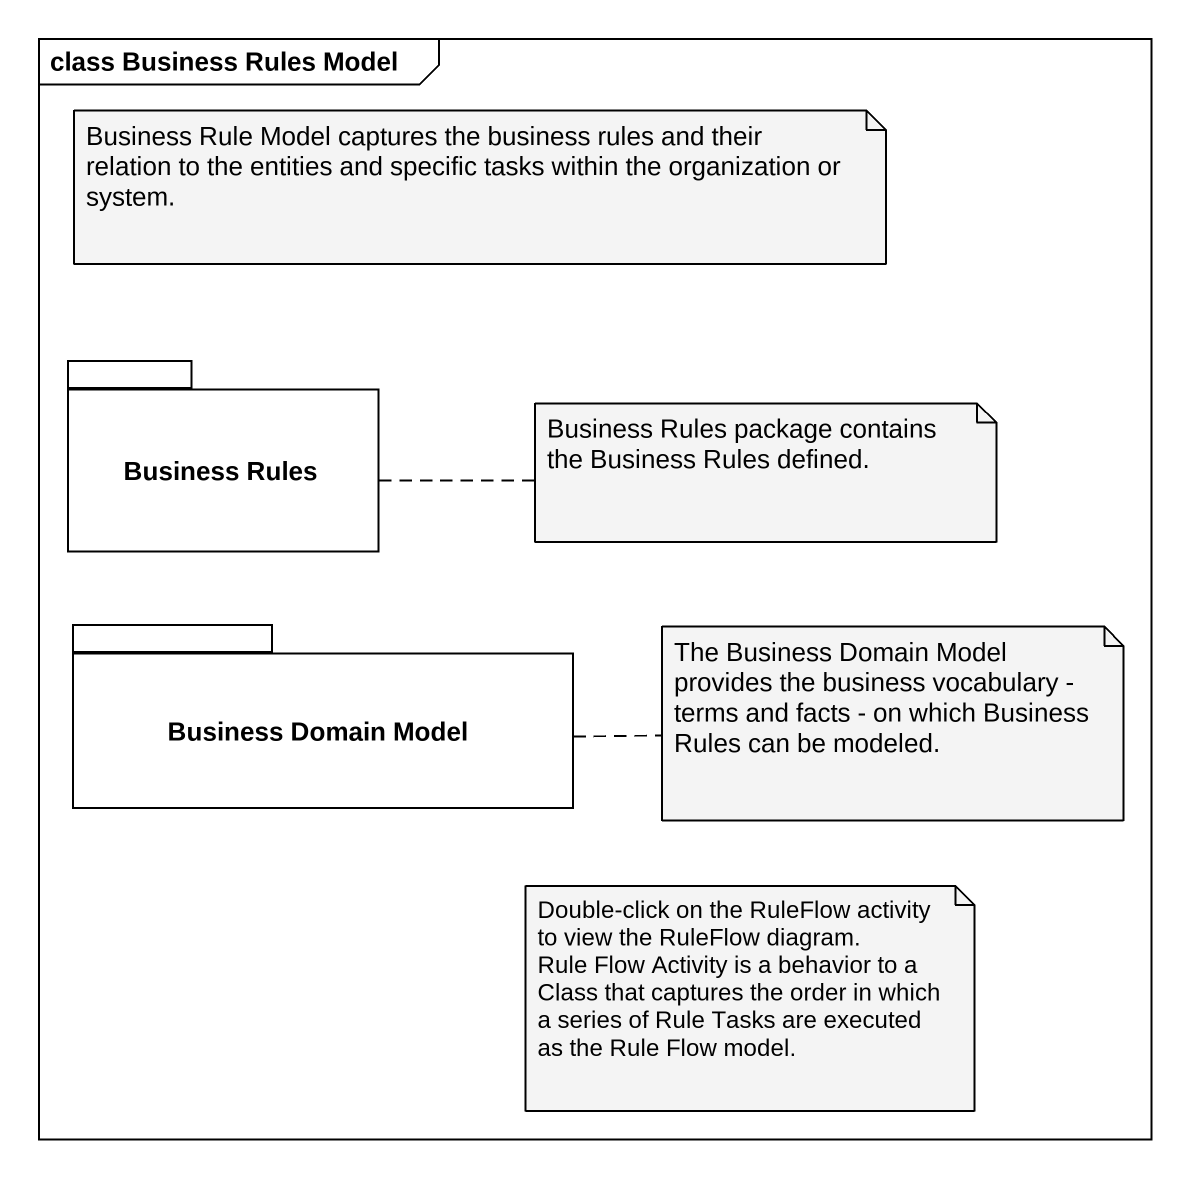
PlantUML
@startuml
mainframe class Business Rules Model
package "Business Rules" as Business_Rules {
}
package "Business Domain Model" as Business_Domain_Model {
}
note as N1
  Business Rule Model captures the business rules and their relation to the entities and specific tasks within the organization or system.
end note
note right of Business_Rules : Business Rules package contains the Business Rules defined.
note right of Business_Domain_Model : The Business Domain Model provides the business vocabulary - terms and facts - on which Business Rules can be modeled.
note as N4
  Double-click on the RuleFlow activity to view the RuleFlow diagram.
  Rule Flow Activity is a behavior to a Class that captures the order in which a series of Rule Tasks are executed as the Rule Flow model.
end note
@enduml
